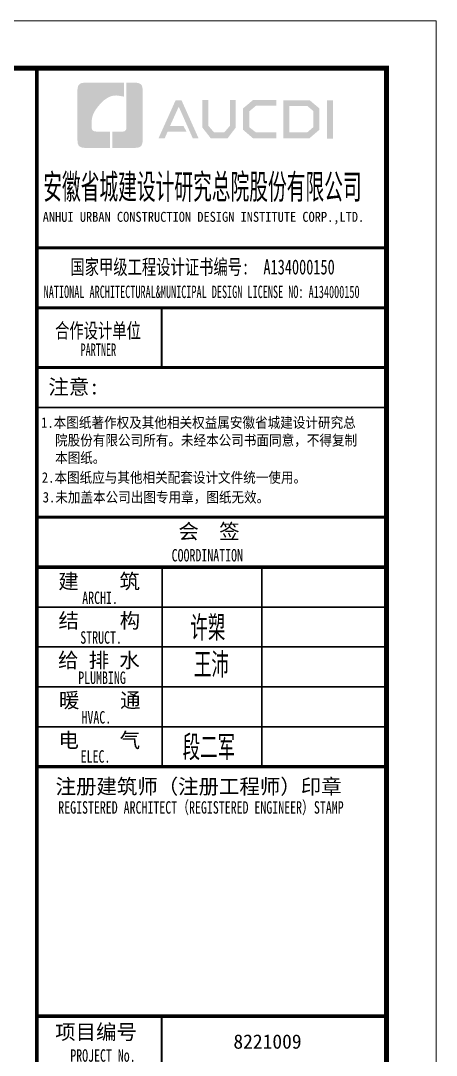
# Model space of a CAD drawing. Extents: x 3774419 to 4775970, y -926964 to 2266.
# Drawn here: x 3974294 to 3982617, y -608749 to -588010 of the extents above; entities that cross this region are included whole.
import ezdxf

# ---------------------------------------------------------------- set-up
doc = ezdxf.new("R2010")
doc.units = 0
doc.header["$LTSCALE"] = 1000
doc.header["$MEASUREMENT"] = 0
doc.layers.get('0').update_dxf_attribs({"linetype": 'CONTINUOUS'})
for name, color, linetype in [('!!电气', 1, 'CONTINUOUS'), ('PUB_TITLE', 4, 'CONTINUOUS'), ('图签文字', 4, 'CONTINUOUS')]:
    doc.layers.add(name, color=color, linetype=linetype)
doc.layers.add('图框', color=147, linetype='CONTINUOUS', lineweight=20)
doc.layers.add('图签', color=147, linetype='CONTINUOUS', lineweight=18)
doc.styles.add('HT', font='simhei.ttf')
doc.styles.add('宋体', font='', dxfattribs={"height": 4})
doc.styles.add('建筑图签-1', font='simhei.ttf', dxfattribs={"width": 0.7})
doc.styles.add('建筑图签-2', font='TXT.shx', dxfattribs={"width": 0.5, "bigfont": 'HZTXT.shx'})
doc.styles.get('宋体').set_extended_font_data('SimSun')

# ---------------------------------------------------------------- blocks, each defined once
blk = doc.blocks.new('院标1')
h = blk.add_hatch(color=150)
h.dxf.hatch_style = 1
h.set_gradient(color1=(33, 113, 253), color2=(33, 113, 253), tint=1, name='INVCURVED')
edge = h.paths.add_edge_path()
edge.add_spline(control_points=[(116373, 648379), (116379, 648379), (116382, 648379), (116391, 648379), (116391, 648379), (116391, 648379), (116616, 648379), (116616, 648379), (116616, 648379), (116616, 648379), (116616, 648054), (116616, 648054), (116616, 648054), (116616, 648054), (116108, 648054), (116108, 648054), (116108, 648054), (116028, 648054), (115963, 648111), (115963, 648199), (115963, 648199), (115963, 648199), (115963, 649215), (115963, 649215), (115963, 649215), (115963, 649295), (116018, 649360), (116108, 649360), (116108, 649360), (116108, 649360), (116897, 649360), (116897, 649360), (116897, 649360), (116897, 649360), (116897, 649080), (116897, 649080), (116897, 649080), (116897, 649080), (116566, 649140), (116356, 648859), (116356, 648859), (116245, 648719), (116240, 648545), (116247, 648466), (116247, 648466), (116254, 648386), (116247, 648466), (116247, 648466), (116247, 648466), (116247, 648466), (116258, 648374), (116373, 648379)], knot_values=[0, 0, 0, 0, 0.071429, 0.071429, 0.071429, 0.107143, 0.142857, 0.142857, 0.142857, 0.178571, 0.214286, 0.214286, 0.214286, 0.25, 0.285714, 0.285714, 0.285714, 0.321429, 0.357143, 0.357143, 0.357143, 0.392857, 0.428571, 0.428571, 0.428571, 0.464286, 0.5, 0.5, 0.5, 0.535714, 0.571429, 0.571429, 0.571429, 0.607143, 0.642857, 0.642857, 0.642857, 0.678571, 0.714286, 0.714286, 0.714286, 0.75, 0.785714, 0.785714, 0.785714, 0.821429, 0.857143, 0.857143, 0.857143, 0.928571, 1, 1, 1, 1], degree=3, periodic=0)
h = blk.add_hatch(color=150)
h.dxf.hatch_style = 1
h.set_gradient(color1=(33, 113, 253), color2=(33, 113, 253), tint=1, name='INVCURVED')
edge = h.paths.add_edge_path()
edge.add_spline(control_points=[(117268, 649215), (117268, 649215), (117268, 648199), (117268, 648199), (117268, 648199), (117268, 648114), (117212, 648054), (117123, 648054), (117123, 648054), (117123, 648054), (116663, 648054), (116663, 648054), (116663, 648054), (116663, 648054), (116663, 648379), (116663, 648379), (116663, 648379), (116663, 648379), (116865, 648379), (116865, 648379), (116865, 648379), (116907, 648379), (116941, 648413), (116941, 648455), (116941, 648455), (116941, 648455), (116941, 649360), (116941, 649360), (116941, 649360), (116941, 649360), (117123, 649360), (117123, 649360), (117123, 649360), (117204, 649360), (117268, 649306), (117268, 649215)], knot_values=[0, 0, 0, 0, 0.1, 0.1, 0.1, 0.15, 0.2, 0.2, 0.2, 0.25, 0.3, 0.3, 0.3, 0.35, 0.4, 0.4, 0.4, 0.45, 0.5, 0.5, 0.5, 0.55, 0.6, 0.6, 0.6, 0.65, 0.7, 0.7, 0.7, 0.75, 0.8, 0.8, 0.8, 0.9, 1, 1, 1, 1], degree=3, periodic=0)
blk = doc.blocks.new('A$C7E752094')
at = {"layer": 'PUB_TITLE'}
h = blk.add_hatch(color=147, dxfattribs=at)
h.paths.add_polyline_path([(5808, 37158), (5934, 37158), (5934, 36388), (5808, 36388)])
h.paths.add_polyline_path([(5056, 37042), (5056, 36516), (5416, 36516), (5540, 36622), (5540, 36941), (5420, 37042)], flags=16)
h.paths.add_polyline_path([(4938, 37160), (4938, 36397), (5460, 36397), (5659, 36568), (5659, 36996), (5463, 37160)])
h.paths.add_polyline_path([(4795, 37163), (4795, 37048), (4388, 37048), (4255, 36937), (4255, 36617), (4388, 36515), (4797, 36515), (4797, 36393), (4333, 36393), (4131, 36567), (4131, 36996), (4329, 37163)])
h.paths.add_polyline_path([(3312, 37161), (3432, 37161), (3432, 36651), (3546, 36519), (3757, 36519), (3871, 36651), (3871, 37161), (3985, 37161), (3985, 36614), (3821, 36397), (3483, 36397), (3312, 36616)])
h.paths.add_polyline_path([(2780, 37160), (2897, 37160), (3239, 36396), (3123, 36396), (2842, 37030), (2667, 36642), (2938, 36642), (2999, 36526), (2618, 36526), (2559, 36394), (2436, 36394)])
at = {"layer": '图框'}
for p, q in [((0, 34200), (7000, 34200)), ((0, 34200), (7000, 34200)), ((0, 33000), (7000, 33000))]:
    blk.add_line(p, q, dxfattribs=at)
for points, const_width in [([(0, -2200), (0, 37800)], 70), ([(0, 34200), (7000, 34200)], 60), ([(0, 33000), (7000, 33000)], 60), ([(0, 33000), (7000, 33000)], 60), ([(2500, 33000), (2500, 31800)], 35), ([(0, 31800), (7000, 31800)], 60), ([(0, 31800), (7000, 31800)], 60), ([(0, 30999), (7000, 30999)], 35), ([(8, 28800), (7008, 28800)], 60), ([(8, 27800), (7008, 27800)], 70), ([(8, 27800), (7008, 27800)], 70), ([(2508, 27800), (2508, 23800)], 35), ([(4508, 27800), (4508, 23800)], 35), ([(8, 27000), (7008, 27000)], 35), ([(8, 26200), (7008, 26200)], 35), ([(8, 25400), (7008, 25400)], 35), ([(8, 24600), (7008, 24600)], 35), ([(8, 23800), (7008, 23800)], 70), ([(0, 18800), (7000, 18800)], 70), ([(0, 18800), (7000, 18800)], 70), ([(2500, 14800), (2500, 18800)], 35)]:
    blk.add_lwpolyline(points, dxfattribs=dict(at, const_width=const_width))
blk.add_blockref('院标1', (-115149, -611849))
at = {"layer": 'PUB_TITLE', "style": 'HT', "width": 0.88}
for s, p in [('1.本图纸著作权及其他相关权益属安徽省城建设计研究总', (86, 30593)), ('院股份有限公司所有。未经本公司书面同意，不得复制', (365, 30239)), ('本图纸。', (365, 29889)), (' 2.本图纸应与其他相关配套设计文件统一使用。 ', (-25, 29492)), ('3.未加盖本公司出图专用章，图纸无效。', (118, 29097))]:
    blk.add_text(s, height=210, dxfattribs=at).set_placement(p)
at = {"layer": '图签', "color": 154, "style": '宋体'}
blk.add_text('8221009', height=286.7, dxfattribs=at).set_placement((3937, 18147))
at = {"layer": '图签文字', "color": 7, "style": '建筑图签-1'}
for s, height, width, p in [('安徽省城建设计研究总院股份有限公司', 500, 0.55, (128, 35177)), ('国家甲级工程设计证书编号:  A134000150', 300, 0.7, (672, 33667)), ('合作设计单位', 300, 0.7, (365, 32390))]:
    blk.add_text(s, height=height, dxfattribs=dict(at, width=width)).set_placement(p)
at = {"layer": '图签文字', "linetype": 'Continuous', "style": '建筑图签-1', "width": 0.91}
blk.add_text('ANHUI URBAN CONSTRUCTION DESIGN INSTITUTE CORP.,LTD.', height=200, dxfattribs=at).set_placement((118, 34722))
at = {"layer": '图签文字', "style": '建筑图签-1'}
for s, width, p in [('NATIONAL ARCHITECTURAL&MUNICIPAL DESIGN LICENSE NO: A134000150', 0.6, (137, 33194)), ('PARTNER', 0.6, (875, 32033)), ('COORDINATION', 0.7, (2700, 27913)), ('ARCHI.', 0.7, (909, 27061)), ('STRUCT.', 0.7, (870, 26265)), ('PLUMBING', 0.7, (829, 25458)), ('HVAC.', 0.7, (894, 24665)), ('ELEC.', 0.7, (878, 23880)), ('REGISTERED ARCHITECT（REGISTERED ENGINEER）STAMP', 0.7, (429, 22858)), ('PROJECT No.', 0.7, (670, 17885, -1799))]:
    blk.add_text(s, height=250, dxfattribs=dict(at, width=width)).set_placement(p)
at = {"layer": '图签文字', "color": 7, "style": '建筑图签-1'}
for s, p in [('注意:', (231, 31263)), ('会  签', (2835, 28367)), ('建    筑', (430, 27366)), ('结    构', (434, 26579)), ('给 排 水', (425, 25785)), ('暖    通', (443, 24982)), ('电    气', (433, 24182)), ('注册建筑师（注册工程师）印章', (375, 23253)), ('项目编号', (368, 18332))]:
    blk.add_text(s, height=300, dxfattribs=at).set_placement(p)
at = {"layer": '图签文字', "color": 1, "style": '建筑图签-2', "width": 0.7}
for s, p in [('许槊', (3075, 26328)), ('王沛', (3146, 25587)), ('段二军', (2921, 23931))]:
    blk.add_text(s, height=500, dxfattribs=at).set_placement(p)

msp = doc.modelspace()

# ---------------------------------------------------------------- linework, layer by layer
at = {"layer": '图框'}
msp.add_lwpolyline([(3923217.2, -588009.7), (3982617, -588009.7), (3982617, -629963.9), (3923217.2, -629963.9)], close=True, dxfattribs=at)
at = {"layer": '图框', "const_width": 100}
msp.add_lwpolyline([(3925717.2, -628963.9), (3981617.2, -628963.9), (3981617.2, -588963.9), (3925717.2, -588963.9)], close=True, dxfattribs=at)

# ---------------------------------------------------------------- block references
at = {"layer": '!!电气'}
msp.add_blockref('A$C7E752094', (3974617.2, -626763.6), dxfattribs=at)

doc.saveas('drawing.dxf')
